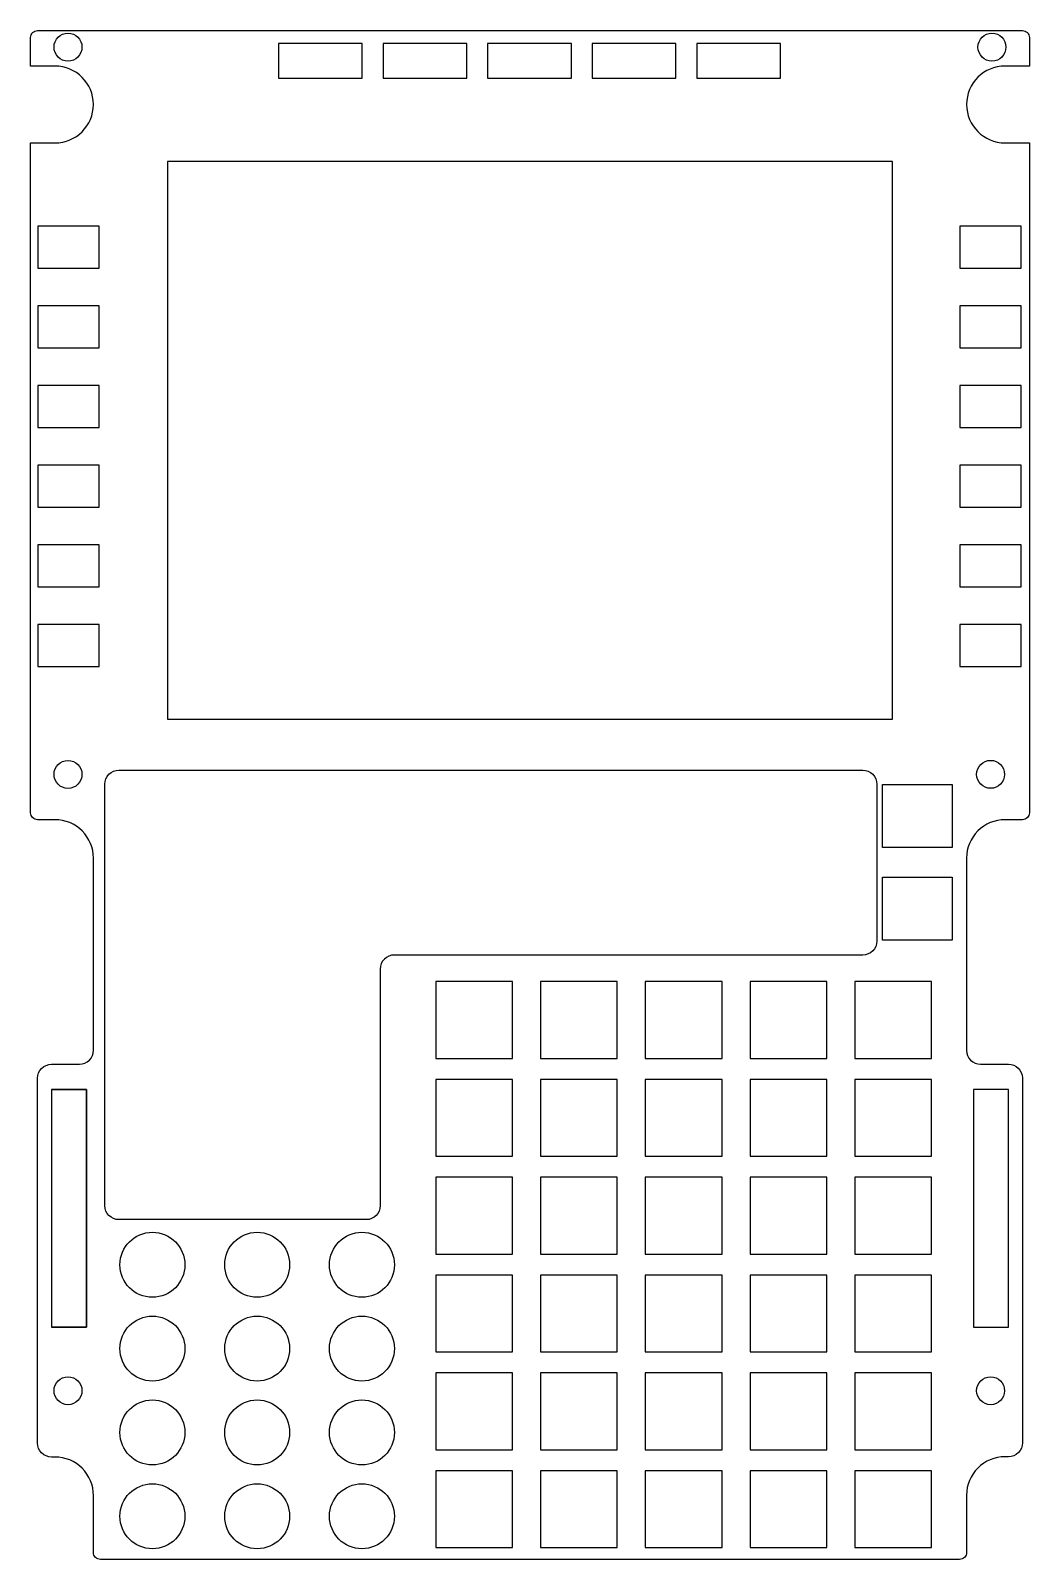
# Model space of a CAD drawing. Header units: millimetres. Extents: x -72 to 71, y -108 to 111.
import ezdxf

# ---------------------------------------------------------------- set-up
doc = ezdxf.new("R2010")
doc.units = ezdxf.units.MM
doc.layers.get('0').update_dxf_attribs({"linetype": 'CONTINUOUS'})

msp = doc.modelspace()

# ---------------------------------------------------------------- linework, layer by layer
for p, q in [((-68.77, -40.31), (-63.77, -40.31)), ((-63.77, -40.31), (-68.77, -40.31)), ((-68.77, -40.31), (-68.77, -74.31)), ((-63.77, -40.31), (-63.77, -74.31)), ((-63.77, -74.31), (-63.77, -40.31)), ((-63.77, -74.31), (-68.77, -74.31)), ((-68.77, -74.31), (-63.77, -74.31))]:
    msp.add_line(p, q)
for points in [[(64.23, -36.68), (68.23, -36.68, -0.408171), (70.23, -38.64), (70.23, -90.85, -0.415301), (68.23, -92.86), (67.73, -92.86, 0.414214), (62.23, -98.36), (62.23, -106.55, -0.414214), (61.23, -107.55), (-61.77, -107.55, -0.414214), (-62.77, -106.55), (-62.77, -98.4, 0.414214), (-68.27, -92.9), (-68.77, -92.9, -0.414295), (-70.77, -90.9), (-70.77, -38.69, -0.414214), (-68.77, -36.69), (-68.77, -36.68), (-64.77, -36.68, 0.414214), (-62.77, -34.68), (-62.77, -7.18, 0.414214), (-68.27, -1.68), (-70.77, -1.68, -0.414214), (-71.77, -0.68), (-71.77, 95.18), (-68.27, 95.18, 1), (-68.27, 106.18), (-71.77, 106.18), (-71.77, 110.26, -0.414214), (-70.77, 111.26), (70.23, 111.26, -0.414214), (71.23, 110.26), (71.23, 106.19), (67.73, 106.19, 1), (67.73, 95.19), (71.23, 95.19), (71.23, -0.68, -0.414214), (70.23, -1.68), (67.73, -1.68, 0.414214), (62.23, -7.18), (62.23, -34.68, 0.414214)], [(-59.14, -58.92, -0.414214), (-61.14, -56.92), (-61.14, 3.4, -0.414214), (-59.14, 5.4), (47.38, 5.4, -0.414214), (49.38, 3.4), (49.38, -19.05, -0.414214), (47.38, -21.05), (-19.71, -21.05, 0.414214), (-21.71, -23.05), (-21.71, -56.92, -0.414214), (-23.71, -58.92)]]:
    msp.add_lwpolyline(points, format="xyb", close=True)
for points in [[(-24.28, 109.43), (-36.28, 109.43), (-36.28, 104.43), (-24.28, 104.43)], [(-21.31, 109.43), (-21.31, 104.43), (-9.31, 104.43), (-9.31, 109.43)], [(5.66, 109.43), (-6.34, 109.43), (-6.34, 104.43), (5.66, 104.43)], [(8.63, 109.43), (8.63, 104.43), (20.63, 104.43), (20.63, 109.43)], [(23.6, 109.43), (23.6, 104.43), (35.6, 104.43), (35.6, 109.43)], [(51.63, 92.53), (-52.17, 92.53), (-52.17, 12.73), (51.63, 12.73)], [(-61.94, 83.25), (-70.74, 83.25), (-70.74, 77.25), (-61.94, 77.25)], [(70.06, 77.25), (70.06, 83.25), (61.26, 83.25), (61.26, 77.25)], [(-61.94, 65.85), (-61.94, 71.85), (-70.74, 71.85), (-70.74, 65.85)], [(61.26, 71.85), (61.26, 65.85), (70.06, 65.85), (70.06, 71.85)], [(-61.94, 54.45), (-61.94, 60.45), (-70.74, 60.45), (-70.74, 54.45)], [(70.06, 60.45), (61.26, 60.45), (61.26, 54.45), (70.06, 54.45)], [(-61.94, 49.05), (-70.74, 49.05), (-70.74, 43.05), (-61.94, 43.05)], [(61.26, 49.05), (61.26, 43.05), (70.06, 43.05), (70.06, 49.05)], [(-61.94, 37.65), (-70.74, 37.65), (-70.74, 31.65), (-61.94, 31.65)], [(70.06, 31.65), (70.06, 37.65), (61.26, 37.65), (61.26, 31.65)], [(-61.94, 26.25), (-70.74, 26.25), (-70.74, 20.25), (-61.94, 20.25)], [(61.26, 20.25), (70.06, 20.25), (70.06, 26.25), (61.26, 26.25)], [(50.18, 3.35), (60.18, 3.35), (60.18, -5.65), (50.18, -5.65)], [(60.18, -18.9), (50.18, -18.9), (50.18, -9.9), (60.18, -9.9)], [(-2.77, -35.86), (-2.77, -24.86), (-13.77, -24.86), (-13.77, -35.86)], [(12.23, -24.86), (1.23, -24.86), (1.23, -35.86), (12.23, -35.86)], [(27.23, -24.86), (16.23, -24.86), (16.23, -35.86), (27.23, -35.86)], [(31.23, -35.86), (42.23, -35.86), (42.23, -24.86), (31.23, -24.86)], [(46.23, -24.86), (46.23, -35.86), (57.23, -35.86), (57.23, -24.86)], [(-2.77, -38.86), (-13.77, -38.86), (-13.77, -49.86), (-2.77, -49.86)], [(12.23, -49.86), (12.23, -38.86), (1.23, -38.86), (1.23, -49.86)], [(16.23, -38.86), (16.23, -49.86), (27.23, -49.86), (27.23, -38.86)], [(42.23, -38.86), (31.23, -38.86), (31.23, -49.86), (42.23, -49.86)], [(46.23, -38.86), (46.23, -49.86), (57.23, -49.86), (57.23, -38.86)], [(68.21, -40.31), (63.21, -40.31), (63.21, -74.31), (68.21, -74.31)], [(-2.77, -63.86), (-2.77, -52.86), (-13.77, -52.86), (-13.77, -63.86)], [(1.23, -63.86), (12.23, -63.86), (12.23, -52.86), (1.23, -52.86)], [(27.23, -63.86), (27.23, -52.86), (16.23, -52.86), (16.23, -63.86)], [(31.23, -52.86), (31.23, -63.86), (42.23, -63.86), (42.23, -52.86)], [(57.23, -63.86), (57.23, -52.86), (46.23, -52.86), (46.23, -63.86)], [(-2.77, -77.86), (-2.77, -66.86), (-13.77, -66.86), (-13.77, -77.86)], [(1.23, -77.86), (12.23, -77.86), (12.23, -66.86), (1.23, -66.86)], [(16.23, -77.86), (27.23, -77.86), (27.23, -66.86), (16.23, -66.86)], [(31.23, -66.86), (31.23, -77.86), (42.23, -77.86), (42.23, -66.86)], [(57.23, -66.86), (46.23, -66.86), (46.23, -77.86), (57.23, -77.86)], [(-2.77, -91.86), (-2.77, -80.86), (-13.77, -80.86), (-13.77, -91.86)], [(12.23, -80.86), (1.23, -80.86), (1.23, -91.86), (12.23, -91.86)], [(27.23, -80.86), (16.23, -80.86), (16.23, -91.86), (27.23, -91.86)], [(42.23, -91.86), (42.23, -80.86), (31.23, -80.86), (31.23, -91.86)], [(46.23, -80.86), (46.23, -91.86), (57.23, -91.86), (57.23, -80.86)], [(-13.77, -105.86), (-2.77, -105.86), (-2.77, -94.86), (-13.77, -94.86)], [(12.23, -94.86), (1.23, -94.86), (1.23, -105.86), (12.23, -105.86)], [(27.23, -105.86), (27.23, -94.86), (16.23, -94.86), (16.23, -105.86)], [(31.23, -105.86), (42.23, -105.86), (42.23, -94.86), (31.23, -94.86)], [(46.23, -94.86), (46.23, -105.86), (57.23, -105.86), (57.23, -94.86)]]:
    msp.add_lwpolyline(points, close=True)
for centre, radius in [((-66.41, 108.89), 2), ((65.86, 108.89), 2), ((-66.41, 4.8), 2), ((65.67, 4.81), 2), ((-54.33, -65.38), 4.65), ((-39.33, -65.38), 4.65), ((-24.33, -65.38), 4.65), ((-54.33, -77.38), 4.65), ((-39.33, -77.38), 4.65), ((-24.33, -77.38), 4.65), ((-66.41, -83.41), 2), ((65.67, -83.41), 2), ((-54.33, -89.38), 4.65), ((-39.33, -89.38), 4.65), ((-24.33, -89.38), 4.65), ((-54.33, -101.38), 4.65), ((-39.33, -101.38), 4.65), ((-24.33, -101.38), 4.65)]:
    msp.add_circle(centre, radius)

doc.saveas('drawing.dxf')
